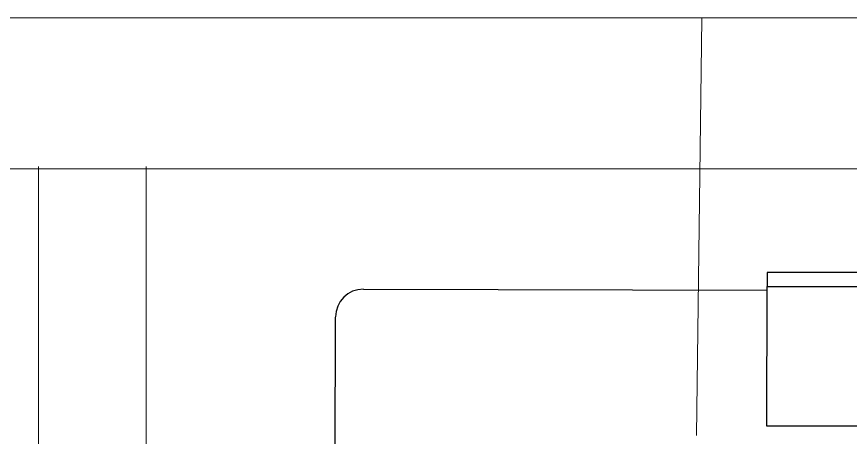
# Paper-space layout 'office1 floor1' of a CAD drawing. Header units: inches. Extents: x 0.3 to 10.8, y 1.4 to 4.2.
# Drawn here: x 2.1029 to 2.3506, y 2.934 to 3.0591 of the extents above; entities that cross this region are included whole.
import ezdxf

# ---------------------------------------------------------------- set-up
doc = ezdxf.new("R2010")
doc.units = ezdxf.units.IN
doc.header["$MEASUREMENT"] = 0
doc.layers.get('0').update_dxf_attribs({"lineweight": 0})
doc.layers.add('WALL 1 100', color=250, linetype='Continuous', lineweight=9)
doc.layers.add('провода', color=1, linetype='Continuous', lineweight=5)

psp = doc.layouts.new('office1 floor1')

# ---------------------------------------------------------------- linework, layer by layer
at = {"color": 7, "linetype": 'ByBlock', "lineweight": -2}
for p, q in [((2.32592, 2.98305), (2.32591, 2.9789)), ((2.53347, 2.98255), (2.32592, 2.98305)), ((2.20592, 2.97808), (2.3259, 2.97779)), ((2.32581, 2.93739), (2.32591, 2.9789)), ((2.32591, 2.9789), (2.53346, 2.9784)), ((2.19745, 2.91188), (2.19759, 2.9698)), ((2.53336, 2.93689), (2.32581, 2.93739))]:
    psp.add_line(p, q, dxfattribs=at)
psp.add_arc((2.2059, 2.96978), 0.0083, 89.8612, 179.8612, dxfattribs=at)
at = {"layer": 'WALL 1 100', "color": 0}
for p, q in [((0.31925, 3.01385), (3.91924, 3.01385)), ((2.10939, 3.01452), (2.10924, 2.58416)), ((2.14137, 3.01452), (2.14106, 2.58409))]:
    psp.add_line(p, q, dxfattribs=at)
at = {"layer": 'провода', "color": 1}
for p, q in [((3.74355, 3.05905), (0.29882, 3.05824)), ((2.30493, 2.93461), (2.30648, 3.05849))]:
    psp.add_line(p, q, dxfattribs=at)

doc.saveas('drawing.dxf')
